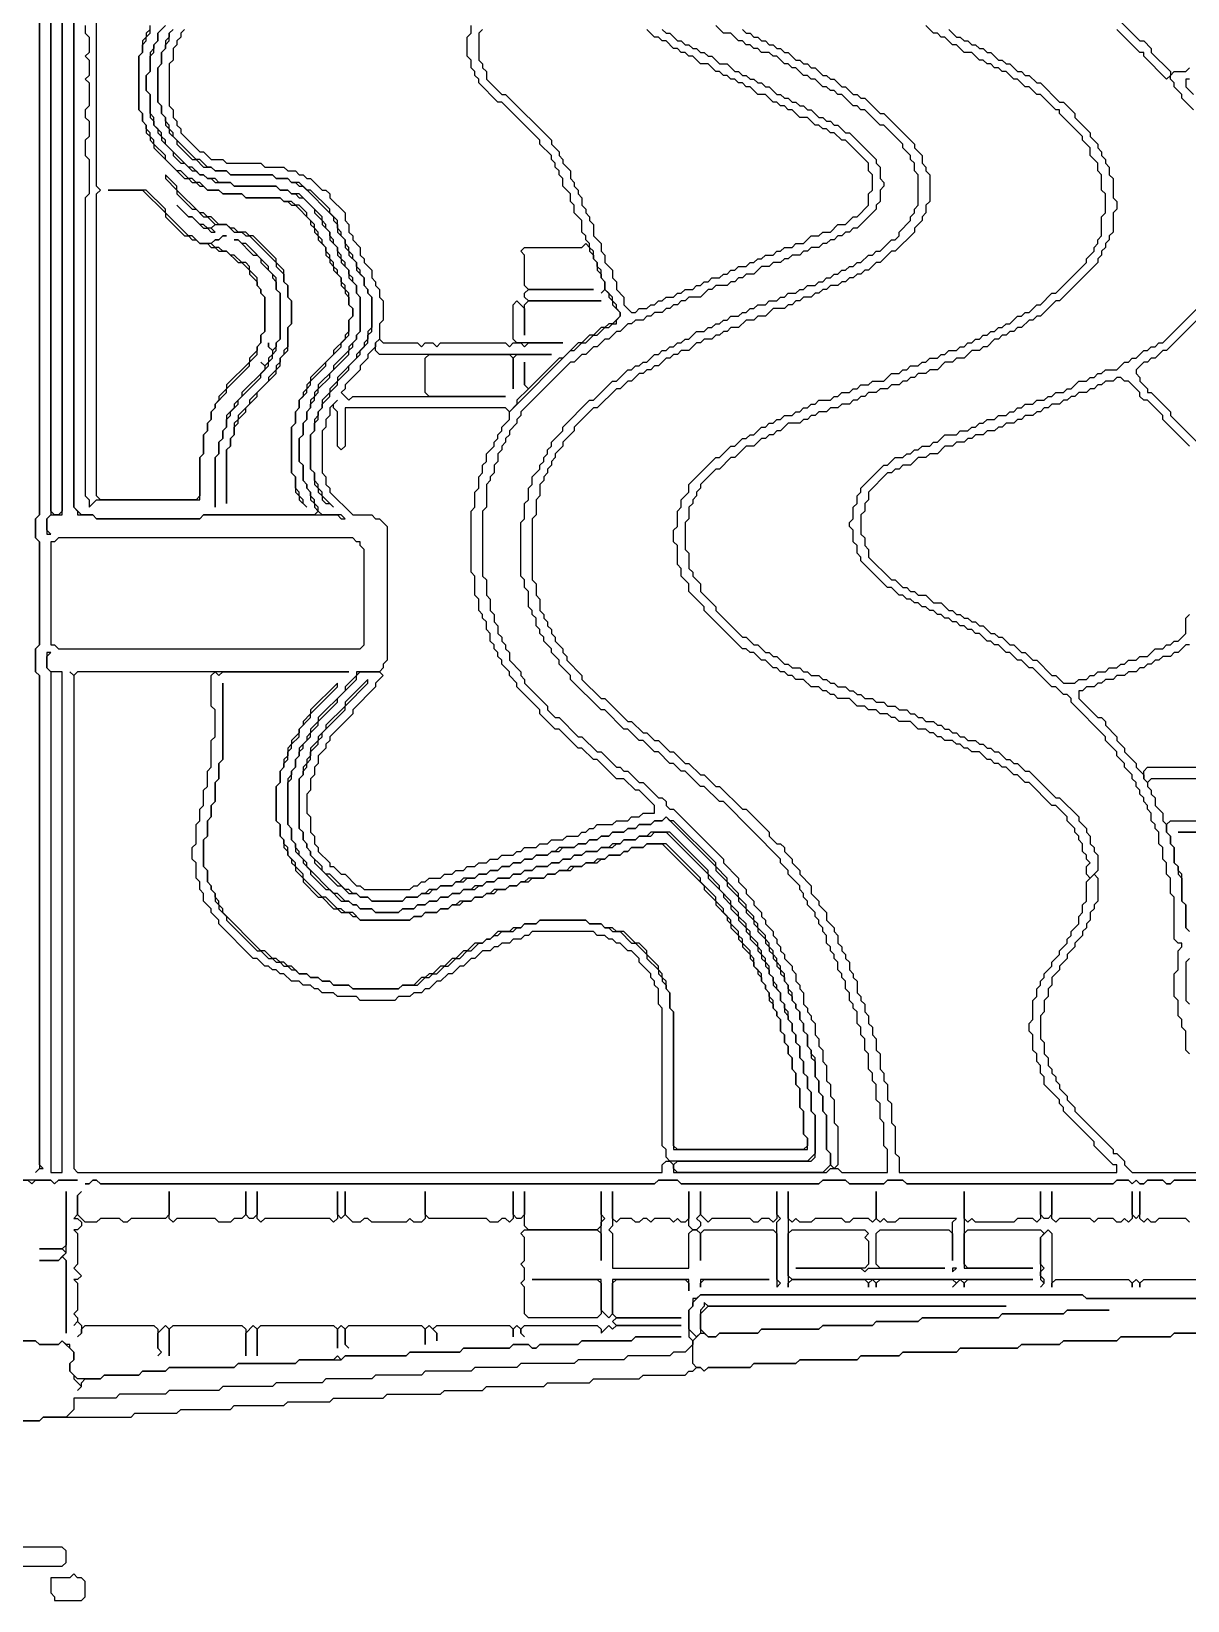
# Model space of a CAD drawing. Header units: metres. Extents: x 4 to 694, y 6 to 714.
# Drawn here: x 156.9 to 459.5, y 12 to 422.5 of the extents above; entities that cross this region are included whole.
import ezdxf

# ---------------------------------------------------------------- set-up
doc = ezdxf.new("R2010")
doc.units = ezdxf.units.M

msp = doc.modelspace()

# ---------------------------------------------------------------- linework, layer by layer
for points in [[(151, 692), (151, 122), (152, 123), (153, 122), (156, 122), (157, 121), (158, 122), (162, 122), (163, 121), (164, 122), (169, 122), (164, 122), (163, 121), (162, 122), (153, 122), (151, 124), (151, 690)], [(159, 677), (159, 296), (158, 295), (158, 290), (159, 289), (159, 262), (158, 261), (158, 255), (159, 254), (159, 125), (158, 124), (159, 125), (160, 125), (159, 126), (159, 254), (158, 255), (158, 261), (159, 262), (159, 289), (158, 290), (158, 295), (159, 296), (159, 676)], [(162, 571), (162, 296), (161, 295), (161, 291), (162, 291), (161, 292), (161, 295), (162, 296), (165, 296), (165, 568)], [(165, 569), (165, 297), (164, 296), (163, 296), (162, 297), (162, 571)], [(168, 465), (168, 298), (169, 297), (169, 296), (173, 296), (174, 295), (201, 295), (202, 296), (237, 296), (238, 295), (239, 295), (238, 296), (233, 296), (232, 297), (232, 298), (231, 299), (231, 300), (230, 301), (230, 302), (229, 303), (229, 304), (228, 305), (228, 309), (227, 310), (227, 316), (228, 317), (228, 320), (229, 321), (229, 323), (230, 324), (230, 325), (231, 326), (231, 327), (232, 328), (232, 329), (235, 332), (235, 333), (240, 338), (240, 339), (241, 340), (241, 341), (242, 342), (242, 343), (243, 344), (243, 353), (242, 354), (242, 356), (241, 357), (241, 358), (240, 359), (240, 360), (239, 361), (239, 362), (238, 363), (238, 364), (237, 365), (237, 366), (236, 367), (236, 368), (235, 369), (235, 370), (234, 371), (234, 372), (233, 373), (233, 374), (227, 380), (225, 380), (224, 381), (222, 381), (221, 382), (210, 382), (209, 383), (206, 383), (205, 384), (203, 384), (202, 385), (201, 385), (199, 387), (198, 387), (192, 393), (192, 394), (191, 395), (191, 396), (189, 398), (189, 400), (188, 401), (188, 406), (187, 407), (187, 411), (188, 412), (188, 416), (189, 417), (189, 419), (190, 420), (190, 422), (192, 424)], [(191, 423), (190, 422), (190, 420), (189, 419), (189, 418), (188, 417), (188, 412), (187, 411), (187, 407), (188, 406), (188, 400), (189, 399), (189, 398), (190, 397), (190, 396), (191, 395), (191, 394), (194, 391), (194, 390), (196, 388), (197, 388), (199, 386), (200, 386), (201, 385), (202, 385), (203, 384), (204, 384), (205, 383), (209, 383), (210, 382), (221, 382), (222, 381), (224, 381), (225, 380), (226, 380), (227, 379), (228, 379), (231, 376), (231, 375), (233, 373), (233, 372), (235, 370), (235, 368), (237, 366), (237, 364), (238, 363), (238, 362), (240, 360), (240, 358), (242, 356), (242, 354), (243, 353), (243, 344), (242, 343), (242, 342), (240, 340), (240, 339), (236, 335), (236, 334), (232, 330), (232, 329), (231, 328), (231, 327), (230, 326), (230, 324), (229, 323), (229, 321), (228, 320), (228, 317), (227, 316), (227, 310), (228, 309), (228, 305), (229, 304), (229, 303), (230, 302), (230, 300), (231, 299), (231, 298), (232, 297), (231, 296), (202, 296), (201, 295), (174, 295), (173, 296), (170, 296), (168, 298), (168, 464)], [(171, 424), (171, 422), (172, 421), (172, 417), (171, 416), (172, 415), (172, 411), (171, 410), (172, 409), (172, 403), (171, 402), (171, 400), (172, 399), (172, 395), (171, 394), (171, 390), (172, 389), (172, 380), (171, 379), (171, 301), (172, 300), (172, 298), (174, 300), (201, 300), (201, 311), (202, 312), (202, 317), (203, 318), (203, 320), (204, 321), (204, 323), (205, 324), (205, 325), (208, 328), (208, 329), (214, 335), (214, 336), (216, 338), (216, 340), (217, 341), (217, 343), (218, 344), (218, 353), (217, 354), (217, 355), (216, 356), (216, 358), (214, 360), (214, 361), (213, 362), (212, 362), (210, 364), (209, 364), (208, 365), (207, 365), (206, 366), (205, 366), (204, 367), (205, 368), (206, 368), (207, 369), (208, 369), (207, 369), (206, 368), (205, 368), (204, 367), (201, 367), (199, 369), (198, 369), (192, 375), (192, 376), (187, 381), (177, 381), (186, 381), (192, 375), (192, 374), (197, 369), (198, 369), (199, 368), (200, 368), (201, 367), (203, 367), (204, 366), (205, 366), (206, 365), (208, 365), (211, 362), (212, 362), (214, 360), (214, 359), (216, 357), (216, 356), (217, 355), (217, 354), (218, 353), (218, 344), (217, 343), (217, 341), (216, 340), (216, 339), (214, 337), (214, 336), (208, 330), (208, 329), (206, 327), (206, 326), (205, 325), (205, 324), (204, 323), (204, 321), (203, 320), (203, 318), (202, 317), (202, 312), (201, 311), (201, 301), (200, 300), (175, 300), (174, 301), (174, 380), (175, 381), (174, 382), (174, 459)], [(197, 423), (196, 422), (196, 421), (195, 420), (195, 419), (194, 418), (194, 415), (193, 414), (193, 403), (194, 402), (194, 400), (195, 399), (195, 398), (196, 397), (196, 396), (201, 391), (202, 391), (204, 389), (207, 389), (208, 388), (217, 388), (218, 387), (223, 387), (224, 386), (226, 386), (227, 385), (228, 385), (229, 384), (230, 384), (233, 381), (234, 381), (235, 380), (235, 379), (239, 375), (239, 373), (240, 372), (240, 370), (241, 369), (241, 368), (243, 366), (243, 364), (244, 363), (244, 362), (246, 360), (246, 358), (247, 357), (247, 356), (248, 355), (248, 353), (249, 352), (249, 347), (248, 346), (248, 342), (247, 341), (247, 340), (245, 338), (245, 337), (243, 335), (243, 334), (239, 330), (239, 329), (238, 328), (240, 326), (241, 327), (281, 327), (261, 327), (260, 328), (260, 337), (261, 338), (282, 338), (283, 337), (283, 329), (283, 337), (284, 338), (293, 338), (248, 338), (247, 339), (247, 341), (248, 342), (249, 341), (258, 341), (259, 340), (260, 341), (262, 341), (263, 340), (264, 341), (281, 341), (282, 340), (283, 341), (285, 341), (286, 340), (287, 341), (296, 341), (284, 341), (283, 342), (283, 351), (284, 352), (286, 350), (286, 343), (286, 351), (287, 352), (306, 352), (287, 352), (286, 353), (286, 354), (287, 355), (304, 355), (287, 355), (286, 356), (286, 364), (285, 365), (286, 366), (301, 366), (302, 367), (303, 366), (303, 365), (304, 364), (304, 363), (305, 362), (305, 360), (306, 359), (306, 358), (307, 357), (307, 355), (306, 354), (307, 355), (308, 354), (308, 353), (309, 352), (309, 351), (311, 349), (311, 348), (309, 346), (308, 346), (307, 345), (306, 345), (304, 343), (303, 343), (301, 341), (300, 341), (296, 337), (295, 337), (287, 329), (286, 330), (286, 336), (286, 330), (287, 329), (284, 326), (284, 325), (282, 323), (281, 324), (239, 324), (239, 314), (238, 313), (237, 314), (237, 323), (236, 324), (236, 325), (237, 326), (235, 324), (235, 322), (234, 321), (234, 319), (233, 318), (233, 307), (234, 306), (234, 304), (235, 303), (235, 302), (241, 296), (246, 296), (247, 295), (248, 295), (250, 293), (250, 258), (249, 257), (249, 256), (248, 255), (242, 255), (242, 254), (239, 251), (239, 250), (232, 243), (232, 242), (230, 240), (230, 239), (229, 238), (229, 237), (227, 235), (227, 233), (226, 232), (226, 230), (225, 229), (225, 228), (224, 227), (224, 215), (225, 214), (225, 211), (226, 210), (226, 208), (228, 206), (228, 205), (230, 203), (230, 202), (234, 198), (235, 198), (238, 195), (240, 195), (241, 194), (242, 194), (243, 193), (246, 193), (247, 192), (253, 192), (254, 193), (257, 193), (258, 194), (260, 194), (261, 195), (263, 195), (264, 196), (266, 196), (267, 197), (269, 197), (270, 198), (273, 198), (274, 199), (275, 199), (276, 200), (278, 200), (279, 201), (282, 201), (283, 202), (285, 202), (286, 203), (288, 203), (289, 204), (292, 204), (293, 205), (295, 205), (296, 206), (298, 206), (299, 207), (301, 207), (302, 208), (305, 208), (306, 209), (309, 209), (310, 210), (311, 210), (312, 211), (315, 211), (316, 212), (319, 212), (320, 213), (323, 213), (334, 202), (334, 201), (338, 197), (338, 196), (340, 194), (340, 193), (342, 191), (342, 190), (344, 188), (344, 187), (345, 186), (345, 185), (347, 183), (347, 182), (348, 181), (348, 180), (349, 179), (349, 178), (350, 177), (350, 176), (351, 175), (351, 173), (353, 171), (353, 169), (354, 168), (354, 166), (355, 165), (355, 164), (356, 163), (356, 161), (357, 160), (357, 158), (358, 157), (358, 154), (359, 153), (359, 150), (360, 149), (360, 146), (361, 145), (361, 140), (362, 139), (362, 129), (360, 127), (324, 127), (323, 128), (323, 130), (322, 131), (322, 167), (321, 168), (321, 172), (320, 173), (320, 174), (319, 175), (319, 176), (316, 179), (316, 180), (314, 182), (313, 182), (311, 184), (310, 184), (309, 185), (308, 185), (307, 186), (305, 186), (304, 187), (288, 187), (287, 186), (286, 186), (285, 185), (283, 185), (282, 184), (280, 184), (279, 183), (278, 183), (277, 182), (275, 182), (273, 180), (272, 180), (270, 178), (269, 178), (267, 176), (266, 176), (264, 174), (263, 174), (261, 172), (260, 172), (259, 171), (257, 171), (256, 170), (253, 170), (252, 169), (243, 169), (242, 170), (237, 170), (236, 171), (233, 171), (232, 172), (231, 172), (230, 173), (228, 173), (227, 174), (225, 174), (223, 176), (222, 176), (221, 177), (220, 177), (219, 178), (218, 178), (216, 180), (215, 180), (206, 189), (206, 190), (204, 192), (204, 193), (202, 195), (202, 197), (201, 198), (201, 200), (200, 201), (200, 205), (199, 206), (199, 209), (200, 210), (200, 215), (201, 216), (201, 219), (202, 220), (202, 224), (203, 225), (203, 229), (204, 230), (204, 237), (205, 238), (205, 245), (204, 246), (204, 254), (205, 255), (206, 254), (207, 255), (240, 255), (169, 255), (168, 254), (167, 255), (168, 254), (168, 125), (169, 124), (322, 124), (322, 126), (323, 127), (324, 127), (325, 126), (325, 124), (365, 124), (366, 125), (368, 125), (369, 124), (381, 124), (381, 130), (380, 131), (380, 137), (379, 138), (379, 142), (378, 143), (378, 147), (377, 148), (377, 150), (376, 151), (376, 155), (375, 156), (375, 159), (374, 160), (374, 162), (373, 163), (373, 166), (372, 167), (372, 168), (371, 169), (371, 171), (370, 172), (370, 174), (369, 175), (369, 176), (368, 177), (368, 179), (367, 180), (367, 181), (366, 182), (366, 183), (365, 184), (365, 186), (364, 187), (364, 188), (363, 189), (363, 190), (362, 191), (362, 192), (360, 194), (360, 195), (359, 196), (359, 197), (358, 198), (358, 199), (355, 202), (355, 203), (353, 205), (353, 206), (338, 221), (337, 221), (333, 225), (332, 225), (328, 229), (327, 229), (325, 231), (324, 231), (321, 234), (320, 234), (317, 237), (316, 237), (313, 240), (312, 240), (307, 245), (306, 245), (298, 253), (298, 254), (295, 257), (295, 258), (293, 260), (293, 261), (291, 263), (291, 264), (290, 265), (290, 266), (289, 267), (289, 269), (288, 270), (288, 271), (287, 272), (287, 276), (286, 277), (286, 279), (285, 280), (285, 294), (286, 295), (286, 299), (287, 300), (287, 303), (288, 304), (288, 306), (290, 308), (290, 309), (291, 310), (291, 311), (292, 312), (292, 313), (293, 314), (293, 315), (296, 318), (296, 319), (303, 326), (304, 326), (309, 331), (310, 331), (313, 334), (314, 334), (315, 335), (316, 335), (317, 336), (318, 336), (320, 338), (321, 338), (322, 339), (323, 339), (324, 340), (325, 340), (326, 341), (327, 341), (328, 342), (329, 342), (331, 344), (333, 344), (334, 345), (335, 345), (336, 346), (337, 346), (338, 347), (339, 347), (340, 348), (342, 348), (343, 349), (344, 349), (345, 350), (346, 350), (347, 351), (349, 351), (350, 352), (352, 352), (353, 353), (354, 353), (355, 354), (357, 354), (358, 355), (359, 355), (360, 356), (362, 356), (363, 357), (364, 357), (365, 358), (366, 358), (367, 359), (368, 359), (369, 360), (370, 360), (371, 361), (372, 361), (373, 362), (374, 362), (376, 364), (377, 364), (378, 365), (379, 365), (382, 368), (383, 368), (384, 369), (384, 370), (387, 373), (387, 374), (388, 375), (388, 376), (389, 377), (389, 385), (388, 386), (388, 388), (387, 389), (387, 390), (385, 392), (385, 393), (380, 398), (379, 398), (375, 402), (374, 402), (373, 403), (372, 403), (369, 406), (368, 406), (367, 407), (366, 407), (365, 408), (364, 408), (362, 410), (361, 410), (360, 411), (359, 411), (357, 413), (356, 413), (355, 414), (354, 414), (352, 416), (351, 416), (350, 417), (348, 417), (347, 418), (346, 418), (345, 419), (344, 419), (343, 420), (342, 420), (340, 422), (338, 422), (336, 424)], [(188, 423), (187, 422), (187, 421), (186, 420), (186, 417), (185, 416), (185, 402), (186, 401), (186, 399), (187, 398), (187, 396), (188, 395), (188, 394), (189, 393), (189, 392), (197, 384), (198, 384), (199, 383), (200, 383), (201, 382), (202, 382), (203, 381), (206, 381), (207, 380), (212, 380), (213, 379), (222, 379), (223, 378), (224, 378), (225, 377), (226, 377), (230, 373), (230, 372), (231, 371), (231, 370), (232, 369), (232, 368), (234, 366), (234, 364), (235, 363), (235, 362), (236, 361), (236, 360), (238, 358), (238, 356), (239, 355), (239, 354), (240, 353), (240, 351), (241, 350), (241, 348), (240, 347), (240, 344), (239, 343), (239, 342), (236, 339), (236, 338), (230, 332), (230, 331), (229, 330), (229, 329), (228, 328), (228, 327), (227, 326), (227, 324), (226, 323), (226, 320), (225, 319), (225, 307), (226, 306), (226, 302), (227, 301), (227, 300), (229, 298), (228, 299), (228, 300), (227, 301), (227, 302), (226, 303), (226, 306), (225, 307), (225, 319), (226, 320), (226, 323), (227, 324), (227, 326), (229, 328), (229, 329), (230, 330), (230, 331), (234, 335), (234, 336), (238, 340), (238, 341), (240, 343), (240, 347), (241, 348), (241, 350), (240, 351), (240, 354), (239, 355), (239, 356), (238, 357), (238, 358), (237, 359), (237, 360), (236, 361), (236, 362), (235, 363), (235, 364), (234, 365), (234, 366), (233, 367), (233, 368), (232, 369), (232, 370), (231, 371), (231, 372), (229, 374), (229, 375), (227, 377), (226, 377), (225, 378), (223, 378), (222, 379), (213, 379), (212, 380), (207, 380), (206, 381), (203, 381), (201, 383), (200, 383), (199, 384), (198, 384), (196, 386), (195, 386), (192, 389), (192, 390), (189, 393), (189, 394), (188, 395), (188, 396), (187, 397), (187, 398), (186, 399), (186, 401), (185, 402), (185, 416), (186, 417), (186, 419), (187, 420), (187, 421), (188, 422), (188, 424)], [(194, 423), (193, 422), (193, 421), (192, 420), (192, 418), (191, 417), (191, 414), (190, 413), (190, 404), (191, 403), (191, 401), (192, 400), (192, 398), (193, 397), (193, 396), (195, 394), (195, 393), (199, 389), (200, 389), (202, 387), (204, 387), (205, 386), (208, 386), (209, 385), (220, 385), (221, 384), (224, 384), (225, 383), (226, 383), (227, 382), (228, 382), (236, 374), (236, 373), (237, 372), (237, 370), (239, 368), (239, 366), (240, 365), (240, 364), (242, 362), (242, 360), (244, 358), (244, 356), (245, 355), (245, 354), (246, 353), (246, 345), (245, 344), (245, 342), (244, 341), (244, 340), (242, 338), (242, 337), (237, 332), (237, 331), (235, 329), (235, 328), (233, 326), (233, 324), (232, 323), (232, 322), (231, 321), (231, 318), (230, 317), (230, 308), (231, 307), (231, 304), (232, 303), (232, 302), (233, 301), (233, 300), (234, 299), (235, 299), (236, 298), (233, 301), (233, 302), (232, 303), (232, 304), (231, 305), (231, 307), (230, 308), (230, 317), (231, 318), (231, 320), (232, 321), (232, 323), (233, 324), (233, 325), (235, 327), (235, 328), (237, 330), (237, 331), (240, 334), (240, 335), (243, 338), (243, 339), (245, 341), (245, 343), (246, 344), (246, 353), (245, 354), (245, 355), (244, 356), (244, 358), (243, 359), (243, 360), (242, 361), (242, 362), (241, 363), (241, 364), (240, 365), (240, 366), (239, 367), (239, 368), (238, 369), (238, 370), (237, 371), (237, 373), (235, 375), (235, 376), (230, 381), (229, 381), (227, 383), (225, 383), (224, 384), (221, 384), (220, 385), (209, 385), (208, 386), (205, 386), (204, 387), (203, 387), (201, 389), (200, 389), (194, 395), (194, 396), (193, 397), (193, 398), (192, 399), (192, 400), (191, 401), (191, 403), (190, 404), (190, 413), (191, 414), (191, 417), (192, 418), (192, 419), (193, 420), (193, 422), (194, 423)], [(322, 423), (323, 422), (324, 422), (326, 420), (327, 420), (328, 419), (329, 419), (330, 418), (331, 418), (332, 417), (333, 417), (334, 416), (335, 416), (337, 414), (339, 414), (341, 412), (342, 412), (343, 411), (344, 411), (345, 410), (346, 410), (347, 409), (348, 409), (349, 408), (350, 408), (352, 406), (353, 406), (354, 405), (355, 405), (356, 404), (357, 404), (358, 403), (359, 403), (360, 402), (361, 402), (363, 400), (364, 400), (365, 399), (366, 399), (367, 398), (368, 398), (370, 396), (371, 396), (378, 389), (378, 388), (379, 387), (379, 384), (380, 383), (380, 382), (379, 381), (379, 378), (378, 377), (378, 376), (373, 371), (372, 371), (371, 370), (370, 370), (369, 369), (368, 369), (367, 368), (366, 368), (365, 367), (364, 367), (363, 366), (361, 366), (360, 365), (359, 365), (358, 364), (356, 364), (355, 363), (354, 363), (353, 362), (351, 362), (350, 361), (348, 361), (346, 359), (344, 359), (343, 358), (342, 358), (341, 357), (340, 357), (339, 356), (336, 356), (335, 355), (334, 355), (332, 353), (329, 353), (328, 352), (327, 352), (326, 351), (325, 351), (324, 350), (323, 350), (322, 349), (320, 349), (319, 348), (318, 348), (317, 347), (315, 347), (314, 346), (313, 346), (311, 344), (310, 344), (308, 342), (307, 342), (305, 340), (304, 340), (302, 338), (301, 338), (299, 336), (298, 336), (285, 323), (285, 322), (284, 321), (284, 320), (282, 318), (282, 317), (281, 316), (281, 315), (280, 314), (280, 313), (279, 312), (279, 310), (278, 309), (278, 307), (277, 306), (277, 305), (276, 304), (276, 298), (275, 297), (275, 280), (276, 279), (276, 275), (277, 274), (277, 271), (278, 270), (278, 268), (279, 267), (279, 265), (280, 264), (280, 263), (281, 262), (281, 261), (282, 260), (282, 258), (285, 255), (285, 254), (286, 253), (286, 252), (292, 246), (292, 245), (294, 243), (295, 243), (300, 238), (301, 238), (305, 234), (306, 234), (310, 230), (311, 230), (312, 229), (313, 229), (316, 226), (317, 226), (321, 222), (322, 222), (323, 221), (323, 220), (324, 219), (325, 219), (338, 206), (338, 205), (342, 201), (342, 200), (344, 198), (344, 197), (346, 195), (346, 194), (348, 192), (348, 191), (349, 190), (349, 189), (351, 187), (351, 186), (352, 185), (352, 184), (353, 183), (353, 182), (354, 181), (354, 180), (356, 178), (356, 177), (357, 176), (357, 174), (358, 173), (358, 172), (359, 171), (359, 168), (360, 167), (360, 166), (361, 165), (361, 164), (362, 163), (362, 160), (363, 159), (363, 157), (364, 156), (364, 153), (365, 152), (365, 148), (366, 147), (366, 144), (367, 143), (367, 137), (368, 136), (368, 126), (367, 125), (366, 126), (366, 129), (365, 130), (365, 139), (364, 140), (364, 144), (363, 145), (363, 148), (362, 149), (362, 154), (361, 155), (361, 156), (360, 157), (360, 160), (359, 161), (359, 163), (358, 164), (358, 166), (357, 167), (357, 168), (356, 169), (356, 171), (355, 172), (355, 173), (354, 174), (354, 176), (353, 177), (353, 178), (352, 179), (352, 180), (351, 181), (351, 182), (350, 183), (350, 184), (349, 185), (349, 186), (347, 188), (347, 189), (346, 190), (346, 191), (344, 193), (344, 194), (342, 196), (342, 197), (339, 200), (339, 201), (336, 204), (336, 205), (325, 216), (324, 216), (323, 217), (322, 216), (320, 216), (319, 215), (316, 215), (315, 214), (313, 214), (312, 213), (309, 213), (308, 212), (306, 212), (305, 211), (303, 211), (302, 210), (300, 210), (299, 209), (295, 209), (294, 208), (293, 208), (292, 207), (289, 207), (288, 206), (286, 206), (285, 205), (283, 205), (282, 204), (280, 204), (279, 203), (277, 203), (276, 202), (274, 202), (273, 201), (270, 201), (269, 200), (268, 200), (267, 199), (264, 199), (263, 198), (261, 198), (260, 197), (259, 197), (258, 196), (255, 196), (254, 195), (246, 195), (245, 196), (243, 196), (242, 197), (241, 197), (240, 198), (239, 198), (235, 202), (234, 202), (233, 203), (233, 204), (230, 207), (230, 208), (229, 209), (229, 210), (228, 211), (228, 213), (227, 214), (227, 227), (228, 228), (228, 229), (229, 230), (229, 231), (230, 232), (230, 234), (232, 236), (232, 237), (233, 238), (233, 239), (239, 245), (239, 246), (245, 252), (245, 253), (239, 247), (239, 246), (234, 241), (234, 240), (232, 238), (232, 237), (230, 235), (230, 233), (229, 232), (229, 231), (228, 230), (228, 228), (227, 227), (227, 214), (228, 213), (228, 211), (229, 210), (229, 209), (230, 208), (230, 207), (231, 206), (231, 205), (237, 199), (238, 199), (240, 197), (242, 197), (243, 196), (245, 196), (246, 195), (254, 195), (255, 196), (258, 196), (259, 197), (261, 197), (262, 198), (263, 198), (264, 199), (267, 199), (268, 200), (270, 200), (271, 201), (273, 201), (274, 202), (276, 202), (277, 203), (279, 203), (280, 204), (282, 204), (283, 205), (285, 205), (286, 206), (288, 206), (289, 207), (292, 207), (293, 208), (295, 208), (296, 209), (299, 209), (300, 210), (302, 210), (303, 211), (305, 211), (306, 212), (308, 212), (309, 213), (312, 213), (313, 214), (315, 214), (316, 215), (319, 215), (320, 216), (322, 216), (323, 217), (336, 204), (336, 203), (339, 200), (339, 199), (342, 196), (342, 195), (344, 193), (344, 192), (346, 190), (346, 189), (347, 188), (347, 187), (349, 185), (349, 184), (350, 183), (350, 182), (351, 181), (351, 180), (352, 179), (352, 178), (353, 177), (353, 176), (354, 175), (354, 174), (355, 173), (355, 171), (356, 170), (356, 169), (357, 168), (357, 167), (358, 166), (358, 164), (359, 163), (359, 161), (360, 160), (360, 157), (361, 156), (361, 154), (362, 153), (362, 149), (363, 148), (363, 145), (364, 144), (364, 140), (365, 139), (365, 130), (366, 129), (366, 126), (364, 124), (326, 124), (325, 125), (325, 126), (326, 127), (361, 127), (362, 128), (362, 139), (361, 140), (361, 145), (360, 146), (360, 149), (359, 150), (359, 153), (358, 154), (358, 157), (357, 158), (357, 160), (356, 161), (356, 163), (355, 164), (355, 166), (354, 167), (354, 168), (353, 169), (353, 171), (352, 172), (352, 173), (351, 174), (351, 175), (350, 176), (350, 178), (349, 179), (349, 180), (348, 181), (348, 182), (347, 183), (347, 184), (345, 186), (345, 187), (344, 188), (344, 189), (342, 191), (342, 192), (340, 194), (340, 195), (337, 198), (337, 199), (334, 202), (334, 203), (324, 213), (319, 213), (318, 212), (316, 212), (315, 211), (312, 211), (311, 210), (309, 210), (308, 209), (306, 209), (305, 208), (302, 208), (301, 207), (299, 207), (298, 206), (296, 206), (295, 205), (293, 205), (292, 204), (289, 204), (288, 203), (286, 203), (285, 202), (283, 202), (282, 201), (279, 201), (278, 200), (276, 200), (275, 199), (273, 199), (272, 198), (270, 198), (269, 197), (267, 197), (266, 196), (264, 196), (263, 195), (261, 195), (260, 194), (258, 194), (257, 193), (254, 193), (253, 192), (247, 192), (246, 193), (243, 193), (242, 194), (241, 194), (240, 195), (239, 195), (237, 197), (236, 197), (229, 204), (229, 205), (227, 207), (227, 208), (226, 209), (226, 210), (225, 211), (225, 214), (224, 215), (224, 226), (225, 227), (225, 229), (226, 230), (226, 232), (227, 233), (227, 234), (228, 235), (228, 236), (230, 238), (230, 239), (232, 241), (232, 242), (237, 247), (237, 248), (242, 253), (242, 254), (243, 255), (248, 255), (249, 254), (247, 252), (247, 251), (241, 245), (241, 244), (235, 238), (235, 237), (234, 236), (234, 235), (232, 233), (232, 231), (231, 230), (231, 228), (230, 227), (230, 224), (229, 223), (229, 218), (230, 217), (230, 213), (231, 212), (231, 210), (232, 209), (232, 208), (235, 205), (235, 204), (236, 204), (238, 202), (239, 202), (242, 199), (243, 199), (244, 198), (256, 198), (257, 199), (258, 199), (259, 200), (260, 200), (261, 201), (264, 201), (265, 202), (267, 202), (268, 203), (270, 203), (271, 204), (273, 204), (274, 205), (276, 205), (277, 206), (279, 206), (280, 207), (283, 207), (284, 208), (285, 208), (286, 209), (289, 209), (290, 210), (292, 210), (293, 211), (296, 211), (297, 212), (300, 212), (301, 213), (302, 213), (303, 214), (304, 214), (305, 215), (309, 215), (310, 216), (313, 216), (314, 217), (316, 217), (317, 218), (320, 218), (320, 220), (316, 224), (315, 224), (312, 227), (310, 227), (305, 232), (304, 232), (301, 235), (300, 235), (295, 240), (294, 240), (290, 244), (290, 245), (284, 251), (284, 252), (282, 254), (282, 255), (280, 257), (280, 258), (279, 259), (279, 260), (278, 261), (278, 262), (277, 263), (277, 265), (276, 266), (276, 268), (275, 269), (275, 270), (274, 271), (274, 274), (273, 275), (273, 280), (272, 281), (272, 297), (273, 298), (273, 302), (274, 303), (274, 306), (275, 307), (275, 309), (276, 310), (276, 312), (278, 314), (278, 315), (279, 316), (279, 317), (280, 318), (280, 319), (282, 321), (282, 323), (298, 339), (299, 339), (301, 341), (302, 341), (304, 343), (305, 343), (307, 345), (308, 345), (309, 346), (310, 346), (310, 347), (311, 348), (311, 349), (310, 350), (310, 351), (309, 352), (309, 353), (307, 355), (307, 357), (306, 358), (306, 360), (305, 361), (305, 362), (304, 363), (304, 365), (303, 366), (303, 367), (302, 368), (302, 369), (301, 370), (301, 373), (299, 375), (299, 377), (298, 378), (298, 380), (296, 382), (296, 384), (295, 385), (295, 386), (294, 387), (294, 388), (293, 389), (293, 390), (290, 393), (290, 394), (280, 404), (279, 404), (274, 409), (274, 410), (273, 411), (273, 412), (272, 413), (272, 415), (271, 416), (271, 421), (272, 422), (272, 424)], [(275, 423), (274, 422), (274, 415), (275, 414), (275, 413), (276, 412), (276, 410), (280, 406), (281, 406), (293, 394), (293, 393), (295, 391), (295, 390), (296, 389), (296, 388), (298, 386), (298, 384), (299, 383), (299, 382), (300, 381), (300, 380), (301, 379), (301, 377), (302, 376), (302, 375), (303, 374), (303, 373), (304, 372), (304, 369), (306, 367), (306, 365), (307, 364), (307, 362), (309, 360), (309, 358), (310, 357), (310, 355), (312, 353), (312, 351), (314, 349), (315, 349), (316, 350), (318, 350), (319, 351), (320, 351), (321, 352), (322, 352), (323, 353), (325, 353), (326, 354), (327, 354), (328, 355), (330, 355), (331, 356), (332, 356), (333, 357), (334, 357), (335, 358), (337, 358), (338, 359), (339, 359), (340, 360), (341, 360), (342, 361), (344, 361), (345, 362), (346, 362), (347, 363), (348, 363), (349, 364), (351, 364), (352, 365), (353, 365), (354, 366), (356, 366), (357, 367), (359, 367), (361, 369), (363, 369), (364, 370), (366, 370), (368, 372), (370, 372), (372, 374), (373, 374), (376, 377), (376, 380), (377, 381), (377, 385), (376, 386), (376, 388), (370, 394), (369, 394), (367, 396), (366, 396), (365, 397), (364, 397), (363, 398), (362, 398), (360, 400), (358, 400), (356, 402), (355, 402), (354, 403), (353, 403), (352, 404), (351, 404), (349, 406), (347, 406), (345, 408), (344, 408), (343, 409), (342, 409), (341, 410), (340, 410), (339, 411), (338, 411), (337, 412), (336, 412), (334, 414), (332, 414), (330, 416), (329, 416), (328, 417), (327, 417), (326, 418), (325, 418), (323, 420), (322, 420), (321, 421), (320, 421), (318, 423)], [(343, 423), (344, 422), (345, 422), (346, 421), (347, 421), (348, 420), (349, 420), (350, 419), (351, 419), (352, 418), (353, 418), (354, 417), (355, 417), (357, 415), (358, 415), (359, 414), (360, 414), (361, 413), (362, 413), (364, 411), (365, 411), (366, 410), (367, 410), (369, 408), (370, 408), (372, 406), (373, 406), (374, 405), (375, 405), (379, 401), (380, 401), (388, 393), (388, 392), (390, 390), (390, 388), (391, 387), (391, 386), (392, 385), (392, 378), (391, 377), (391, 375), (390, 374), (390, 373), (388, 371), (388, 370), (383, 365), (382, 365), (379, 362), (378, 362), (376, 360), (375, 360), (374, 359), (373, 359), (372, 358), (371, 358), (370, 357), (369, 357), (368, 356), (366, 356), (365, 355), (364, 355), (363, 354), (362, 354), (361, 353), (359, 353), (358, 352), (357, 352), (356, 351), (355, 351), (354, 350), (351, 350), (349, 348), (347, 348), (346, 347), (344, 347), (342, 345), (340, 345), (339, 344), (338, 344), (337, 343), (336, 343), (335, 342), (333, 342), (332, 341), (331, 341), (329, 339), (327, 339), (326, 338), (325, 338), (324, 337), (323, 337), (321, 335), (320, 335), (319, 334), (318, 334), (317, 333), (316, 333), (314, 331), (313, 331), (311, 329), (310, 329), (305, 324), (304, 324), (299, 319), (299, 318), (296, 315), (296, 314), (294, 312), (294, 311), (293, 310), (293, 309), (292, 308), (292, 307), (291, 306), (291, 305), (290, 304), (290, 301), (289, 300), (289, 296), (288, 295), (288, 279), (289, 278), (289, 275), (290, 274), (290, 271), (291, 270), (291, 269), (292, 268), (292, 267), (293, 266), (293, 265), (294, 264), (294, 263), (296, 261), (296, 260), (297, 259), (297, 258), (301, 254), (301, 253), (306, 248), (307, 248), (313, 242), (314, 242), (317, 239), (318, 239), (320, 237), (321, 237), (324, 234), (325, 234), (328, 231), (329, 231), (332, 228), (333, 228), (336, 225), (337, 225), (343, 219), (344, 219), (350, 213), (350, 212), (352, 210), (353, 210), (354, 209), (354, 208), (356, 206), (356, 205), (358, 203), (358, 202), (361, 199), (361, 197), (363, 195), (363, 194), (365, 192), (365, 190), (367, 188), (367, 187), (368, 186), (368, 184), (369, 183), (369, 182), (370, 181), (370, 180), (371, 179), (371, 177), (372, 176), (372, 175), (373, 174), (373, 171), (374, 170), (374, 169), (375, 168), (375, 166), (376, 165), (376, 163), (377, 162), (377, 160), (378, 159), (378, 156), (379, 155), (379, 151), (380, 150), (380, 148), (381, 147), (381, 143), (382, 142), (382, 137), (383, 136), (383, 129), (384, 128), (384, 124), (441, 124), (441, 126), (440, 126), (435, 131), (435, 132), (427, 140), (427, 141), (426, 142), (426, 143), (422, 147), (422, 149), (421, 150), (421, 152), (420, 153), (420, 155), (419, 156), (419, 160), (418, 161), (418, 163), (419, 164), (419, 169), (420, 170), (420, 172), (421, 173), (421, 174), (422, 175), (422, 176), (424, 178), (424, 179), (426, 181), (426, 182), (428, 184), (428, 185), (429, 186), (429, 187), (431, 189), (431, 191), (432, 192), (432, 194), (433, 195), (433, 200), (435, 202), (436, 201), (436, 195), (435, 194), (435, 193), (434, 192), (434, 190), (433, 189), (433, 188), (432, 187), (432, 186), (430, 184), (430, 183), (428, 181), (428, 180), (426, 178), (426, 177), (424, 175), (424, 173), (423, 172), (423, 170), (422, 169), (422, 166), (421, 165), (421, 159), (422, 158), (422, 155), (423, 154), (423, 152), (424, 151), (424, 150), (425, 149), (425, 148), (426, 147), (426, 146), (428, 144), (428, 143), (430, 141), (430, 140), (440, 130), (440, 129), (441, 129), (443, 127), (443, 126), (445, 124), (466, 124)], [(397, 423), (399, 421), (400, 421), (401, 420), (402, 420), (403, 419), (404, 419), (405, 418), (406, 418), (407, 417), (408, 417), (410, 415), (411, 415), (412, 414), (413, 414), (415, 412), (416, 412), (417, 411), (418, 411), (420, 409), (421, 409), (426, 404), (427, 404), (430, 401), (430, 400), (434, 396), (434, 395), (436, 393), (436, 392), (437, 391), (437, 390), (438, 389), (438, 388), (439, 387), (439, 385), (440, 384), (440, 379), (441, 378), (441, 376), (440, 375), (440, 370), (439, 369), (439, 368), (438, 367), (438, 366), (437, 365), (437, 364), (436, 363), (436, 362), (426, 352), (425, 352), (421, 348), (420, 348), (419, 347), (418, 347), (416, 345), (415, 345), (414, 344), (413, 344), (412, 343), (411, 343), (410, 342), (409, 342), (407, 340), (406, 340), (405, 339), (403, 339), (401, 337), (399, 337), (398, 336), (396, 336), (394, 334), (392, 334), (391, 333), (389, 333), (388, 332), (387, 332), (386, 331), (385, 331), (384, 330), (382, 330), (381, 329), (379, 329), (378, 328), (376, 328), (375, 327), (374, 327), (373, 326), (372, 326), (371, 325), (369, 325), (368, 324), (366, 324), (365, 323), (363, 323), (362, 322), (361, 322), (360, 321), (359, 321), (358, 320), (355, 320), (353, 318), (352, 318), (351, 317), (350, 317), (349, 316), (348, 316), (346, 314), (344, 314), (341, 311), (340, 311), (337, 308), (336, 308), (332, 304), (332, 303), (331, 302), (331, 301), (330, 300), (330, 299), (329, 298), (329, 295), (328, 294), (328, 287), (329, 286), (329, 282), (330, 281), (330, 280), (332, 278), (332, 276), (336, 272), (336, 271), (343, 264), (344, 264), (346, 262), (347, 262), (349, 260), (350, 260), (351, 259), (352, 259), (354, 257), (355, 257), (356, 256), (358, 256), (359, 255), (360, 255), (361, 254), (363, 254), (364, 253), (365, 253), (366, 252), (367, 252), (368, 251), (370, 251), (371, 250), (372, 250), (373, 249), (374, 249), (375, 248), (377, 248), (378, 247), (380, 247), (381, 246), (383, 246), (384, 245), (386, 245), (387, 244), (388, 244), (389, 243), (390, 243), (391, 242), (393, 242), (394, 241), (395, 241), (396, 240), (397, 240), (398, 239), (399, 239), (400, 238), (401, 238), (402, 237), (404, 237), (405, 236), (406, 236), (407, 235), (408, 235), (409, 234), (410, 234), (412, 232), (413, 232), (414, 231), (415, 231), (417, 229), (418, 229), (425, 222), (426, 222), (431, 217), (431, 216), (433, 214), (433, 213), (434, 212), (434, 210), (435, 209), (435, 208), (436, 207), (436, 203), (434, 201), (433, 202), (433, 204), (434, 205), (433, 206), (433, 207), (432, 208), (432, 210), (431, 211), (431, 212), (430, 213), (430, 214), (428, 216), (428, 217), (425, 220), (424, 220), (418, 226), (417, 226), (415, 228), (414, 228), (412, 230), (411, 230), (410, 231), (409, 231), (408, 232), (407, 232), (405, 234), (403, 234), (402, 235), (401, 235), (400, 236), (399, 236), (398, 237), (396, 237), (395, 238), (394, 238), (393, 239), (392, 239), (391, 240), (389, 240), (387, 242), (384, 242), (383, 243), (382, 243), (381, 244), (379, 244), (378, 245), (376, 245), (375, 246), (373, 246), (371, 248), (368, 248), (367, 249), (366, 249), (365, 250), (364, 250), (363, 251), (361, 251), (359, 253), (357, 253), (356, 254), (355, 254), (354, 255), (353, 255), (352, 256), (351, 256), (349, 258), (348, 258), (346, 260), (345, 260), (344, 261), (343, 261), (333, 271), (333, 272), (329, 276), (329, 278), (327, 280), (327, 282), (326, 283), (326, 288), (325, 289), (325, 292), (326, 293), (326, 297), (327, 298), (327, 300), (329, 302), (329, 304), (336, 311), (337, 311), (340, 314), (341, 314), (343, 316), (344, 316), (345, 317), (346, 317), (348, 319), (349, 319), (350, 320), (351, 320), (352, 321), (353, 321), (354, 322), (356, 322), (357, 323), (358, 323), (359, 324), (360, 324), (361, 325), (362, 325), (363, 326), (366, 326), (367, 327), (368, 327), (369, 328), (371, 328), (372, 329), (373, 329), (374, 330), (376, 330), (377, 331), (380, 331), (382, 333), (384, 333), (385, 334), (386, 334), (387, 335), (389, 335), (390, 336), (391, 336), (392, 337), (394, 337), (395, 338), (396, 338), (397, 339), (399, 339), (400, 340), (401, 340), (402, 341), (403, 341), (404, 342), (405, 342), (406, 343), (407, 343), (408, 344), (409, 344), (410, 345), (411, 345), (412, 346), (413, 346), (415, 348), (416, 348), (417, 349), (418, 349), (420, 351), (421, 351), (424, 354), (425, 354), (433, 362), (433, 363), (435, 365), (435, 366), (436, 367), (436, 368), (437, 369), (437, 374), (438, 375), (438, 380), (437, 381), (437, 385), (436, 386), (436, 388), (434, 390), (434, 392), (432, 394), (432, 395), (426, 401), (426, 402), (425, 402), (421, 406), (420, 406), (418, 408), (417, 408), (415, 410), (414, 410), (412, 412), (411, 412), (410, 413), (409, 413), (408, 414), (407, 414), (406, 415), (405, 415), (403, 417), (401, 417), (399, 419), (398, 419), (396, 421), (395, 421), (394, 422), (393, 422), (391, 424)], [(442, 425), (447, 420), (448, 420), (450, 418), (450, 417), (455, 412), (455, 411), (454, 410), (448, 416), (448, 417), (447, 417), (441, 423)], [(461, 402), (458, 405), (458, 406), (456, 408), (456, 409), (455, 410), (455, 411), (456, 412), (459, 412), (460, 413)], [(460, 410), (459, 410), (459, 408), (461, 406)], [(460, 155), (459, 156), (459, 161), (458, 162), (458, 164), (457, 165), (457, 169), (456, 170), (456, 176), (457, 177), (457, 182), (458, 183), (458, 184), (457, 184), (456, 185), (456, 196), (455, 197), (455, 201), (454, 202), (454, 205), (453, 206), (453, 209), (452, 210), (452, 213), (451, 214), (451, 215), (450, 216), (450, 218), (449, 219), (449, 220), (448, 221), (448, 222), (447, 223), (447, 224), (446, 225), (446, 226), (445, 227), (445, 228), (443, 230), (443, 231), (441, 233), (441, 234), (438, 237), (438, 238), (429, 247), (429, 248), (428, 249), (427, 249), (425, 251), (424, 251), (419, 256), (418, 256), (416, 258), (415, 258), (413, 260), (412, 260), (410, 262), (409, 262), (408, 263), (407, 263), (405, 265), (404, 265), (403, 266), (402, 266), (401, 267), (400, 267), (399, 268), (398, 268), (397, 269), (396, 269), (395, 270), (394, 270), (393, 271), (392, 271), (391, 272), (390, 272), (389, 273), (388, 273), (387, 274), (386, 274), (385, 275), (384, 275), (382, 277), (381, 277), (374, 284), (374, 285), (373, 286), (373, 288), (372, 289), (372, 292), (371, 293), (371, 294), (372, 295), (372, 298), (373, 299), (373, 301), (374, 302), (374, 303), (380, 309), (381, 309), (383, 311), (385, 311), (386, 312), (387, 312), (388, 313), (389, 313), (390, 314), (392, 314), (393, 315), (394, 315), (396, 317), (399, 317), (400, 318), (402, 318), (403, 319), (404, 319), (405, 320), (406, 320), (407, 321), (409, 321), (410, 322), (412, 322), (413, 323), (414, 323), (415, 324), (416, 324), (417, 325), (419, 325), (420, 326), (422, 326), (423, 327), (424, 327), (425, 328), (427, 328), (428, 329), (429, 329), (431, 331), (433, 331), (434, 332), (435, 332), (436, 333), (437, 333), (438, 334), (441, 334), (443, 336), (444, 336), (445, 337), (446, 337), (448, 339), (449, 339), (450, 340), (451, 340), (452, 341), (453, 341), (467, 355)], [(469, 354), (454, 339), (453, 339), (451, 337), (450, 337), (449, 336), (448, 336), (446, 334), (446, 333), (447, 332), (447, 331), (449, 329), (449, 328), (450, 328), (455, 323), (455, 322), (463, 314)], [(460, 314), (453, 321), (453, 322), (449, 326), (448, 326), (447, 327), (447, 328), (444, 331), (443, 331), (442, 332), (441, 332), (440, 331), (438, 331), (437, 330), (436, 330), (435, 329), (434, 329), (433, 328), (431, 328), (430, 327), (429, 327), (428, 326), (427, 326), (426, 325), (424, 325), (423, 324), (422, 324), (421, 323), (420, 323), (419, 322), (417, 322), (416, 321), (415, 321), (414, 320), (412, 320), (411, 319), (410, 319), (409, 318), (407, 318), (406, 317), (404, 317), (403, 316), (402, 316), (401, 315), (399, 315), (398, 314), (396, 314), (394, 312), (392, 312), (391, 311), (389, 311), (387, 309), (385, 309), (384, 308), (383, 308), (382, 307), (381, 307), (376, 302), (376, 300), (375, 299), (375, 297), (374, 296), (374, 291), (375, 290), (375, 288), (376, 287), (376, 285), (382, 279), (383, 279), (385, 277), (386, 277), (387, 276), (388, 276), (389, 275), (391, 275), (393, 273), (395, 273), (397, 271), (398, 271), (399, 270), (400, 270), (401, 269), (402, 269), (403, 268), (404, 268), (405, 267), (406, 267), (408, 265), (409, 265), (410, 264), (411, 264), (413, 262), (414, 262), (416, 260), (417, 260), (419, 258), (420, 258), (424, 254), (425, 254), (427, 252), (430, 252), (431, 253), (433, 253), (434, 254), (435, 254), (436, 255), (438, 255), (439, 256), (441, 256), (442, 257), (443, 257), (444, 258), (446, 258), (447, 259), (449, 259), (451, 261), (453, 261), (454, 262), (455, 262), (456, 263), (457, 263), (459, 265), (459, 269), (460, 270)], [(460, 262), (459, 262), (457, 260), (456, 260), (455, 259), (453, 259), (452, 258), (451, 258), (450, 257), (449, 257), (448, 256), (447, 256), (446, 255), (444, 255), (443, 254), (441, 254), (440, 253), (438, 253), (437, 252), (436, 252), (435, 251), (433, 251), (432, 250), (431, 250), (431, 248), (436, 243), (437, 243), (438, 242), (438, 241), (441, 238), (441, 237), (443, 235), (443, 234), (446, 231), (446, 230), (448, 228), (448, 227), (449, 226), (449, 225), (450, 224), (450, 223), (451, 222), (451, 220), (453, 218), (453, 216), (454, 215), (454, 213), (455, 212), (455, 210), (456, 209), (456, 205), (457, 204), (457, 202), (458, 201), (458, 195), (459, 194), (459, 188), (460, 187)], [(533, 227), (450, 227), (449, 226), (448, 227), (448, 229), (449, 230), (531, 230)], [(460, 187), (459, 188), (459, 194), (458, 195), (458, 202), (457, 203), (457, 204), (456, 205), (456, 209), (455, 210), (455, 212), (454, 213), (454, 215), (455, 216), (558, 216)], [(470, 213), (457, 213), (469, 213)], [(460, 180), (459, 179), (459, 169), (460, 168)], [(466, 122), (456, 122), (455, 121), (454, 121), (453, 122), (449, 122), (448, 121), (447, 121), (446, 122), (445, 121), (444, 122), (441, 122), (440, 121), (386, 121), (385, 122), (381, 122), (380, 121), (371, 121), (370, 122), (364, 122), (363, 121), (327, 121), (326, 122), (321, 122), (320, 121), (175, 121), (174, 122), (173, 122), (172, 121), (171, 121), (172, 121), (173, 122), (174, 122), (175, 121), (320, 121), (321, 122), (326, 122), (327, 121), (363, 121), (364, 122), (370, 122), (371, 121), (380, 121), (381, 122), (385, 122), (386, 121), (440, 121), (441, 122), (444, 122), (445, 121), (446, 122), (447, 121), (448, 121), (449, 122), (453, 122), (454, 121), (455, 121), (456, 122), (466, 122)], [(460, 111), (459, 112), (452, 112), (451, 111), (450, 111), (449, 112), (448, 111), (447, 112), (447, 119), (447, 113), (446, 112), (445, 113), (445, 119), (445, 112), (444, 111), (443, 112), (442, 111), (441, 111), (440, 112), (436, 112), (435, 111), (434, 112), (426, 112), (425, 111), (424, 112), (424, 119), (424, 113), (423, 112), (422, 112), (421, 113), (421, 119), (421, 112), (420, 111), (419, 112), (415, 112), (414, 111), (404, 111), (403, 112), (402, 111), (401, 112), (401, 119), (401, 99), (419, 99), (402, 99), (401, 100), (401, 108), (402, 109), (421, 109), (422, 108), (421, 107), (421, 96), (422, 95), (421, 94), (422, 95), (422, 96), (421, 97), (421, 98), (422, 99), (421, 100), (421, 107), (423, 109), (424, 108), (424, 94), (424, 95), (425, 96), (444, 96), (445, 95), (445, 94), (445, 95), (446, 96), (447, 95), (447, 94), (447, 95), (448, 96), (467, 96)], [(472, 91), (433, 91), (432, 92), (332, 92), (331, 91), (330, 91), (330, 89), (329, 88), (329, 81), (330, 80), (330, 79), (328, 77), (325, 77), (324, 76), (313, 76), (312, 75), (300, 75), (299, 74), (285, 74), (284, 73), (273, 73), (272, 72), (260, 72), (259, 71), (247, 71), (246, 70), (234, 70), (233, 69), (221, 69), (220, 68), (207, 68), (206, 67), (193, 67), (192, 66), (180, 66), (179, 65), (168, 65), (168, 62), (166, 60), (160, 60), (159, 59), (153, 59)], [(467, 82), (456, 82), (455, 81), (442, 81), (441, 80), (427, 80), (426, 79), (416, 79), (415, 78), (400, 78), (399, 77), (385, 77), (384, 76), (374, 76), (373, 75), (358, 75), (357, 74), (346, 74), (345, 73), (334, 73), (333, 72), (332, 73), (331, 73), (330, 74), (330, 80), (332, 82), (333, 82), (334, 81), (336, 81), (337, 82), (347, 82), (348, 83), (363, 83), (364, 84), (377, 84), (378, 85), (389, 85), (390, 86), (410, 86), (411, 87), (427, 87), (428, 88), (439, 88), (428, 88), (427, 87), (411, 87), (410, 86), (390, 86), (389, 85), (378, 85), (377, 84), (364, 84), (363, 83), (348, 83), (347, 82), (337, 82), (336, 81), (334, 81), (332, 83), (332, 87), (334, 89), (412, 89), (334, 89), (333, 90), (333, 89), (332, 88), (332, 82), (331, 81), (329, 83), (329, 88), (330, 89), (330, 90), (332, 92), (432, 92), (433, 91), (472, 91)], [(153, 59), (159, 59), (160, 60), (183, 60), (184, 61), (195, 61), (196, 62), (209, 62), (210, 63), (223, 63), (224, 64), (235, 64), (236, 65), (249, 65), (250, 66), (264, 66), (265, 67), (275, 67), (276, 68), (291, 68), (292, 69), (303, 69), (304, 70), (316, 70), (317, 71), (328, 71), (329, 72), (330, 72), (331, 73), (332, 73), (333, 72), (334, 73), (345, 73), (346, 74), (357, 74), (358, 75), (373, 75), (374, 76), (384, 76), (385, 77), (399, 77), (400, 78), (415, 78), (416, 79), (426, 79), (427, 80), (441, 80), (442, 81), (455, 81), (456, 82), (467, 82)], [(154, 80), (158, 80), (159, 79), (164, 79), (165, 80), (168, 77), (168, 75), (167, 74), (167, 72), (168, 71), (168, 70), (170, 68), (169, 67), (170, 68), (170, 69), (171, 70), (175, 70), (176, 71), (185, 71), (186, 72), (192, 72), (193, 73), (210, 73), (211, 74), (226, 74), (227, 75), (238, 75), (239, 76), (255, 76), (256, 77), (269, 77), (270, 78), (282, 78), (283, 79), (287, 79), (288, 78), (289, 78), (290, 79), (300, 79), (301, 80), (314, 80), (315, 81), (327, 81), (315, 81), (314, 80), (301, 80), (300, 79), (290, 79), (289, 78), (288, 78), (287, 79), (283, 79), (282, 78), (270, 78), (269, 77), (256, 77), (255, 76), (239, 76), (238, 75), (237, 76), (236, 75), (227, 75), (226, 74), (211, 74), (210, 73), (193, 73), (192, 72), (186, 72), (185, 71), (176, 71), (175, 70), (169, 70), (167, 72), (167, 74), (168, 75), (168, 77), (167, 78), (167, 79), (166, 79), (165, 80), (164, 79), (159, 79), (158, 80), (154, 80)]]:
    msp.add_lwpolyline(points)
for points in [[(192, 385), (192, 384), (195, 381), (195, 380), (199, 376), (200, 376), (202, 374), (203, 374), (205, 372), (204, 371), (203, 371), (202, 372), (201, 372), (199, 374), (198, 374), (195, 377), (198, 374), (199, 374), (202, 371), (203, 371), (204, 370), (205, 370), (204, 371), (205, 372), (208, 372), (210, 370), (212, 370), (213, 369), (214, 369), (221, 362), (221, 361), (223, 359), (223, 357), (224, 356), (224, 353), (225, 352), (225, 346), (224, 345), (224, 340), (223, 339), (223, 338), (222, 337), (222, 336), (221, 335), (221, 334), (219, 332), (219, 331), (214, 326), (214, 325), (211, 322), (211, 321), (210, 320), (210, 317), (209, 316), (209, 314), (208, 313), (208, 299), (208, 313), (209, 314), (209, 316), (210, 317), (210, 319), (211, 320), (211, 321), (213, 323), (213, 324), (216, 327), (216, 328), (221, 333), (221, 334), (222, 335), (222, 337), (224, 339), (224, 345), (225, 346), (225, 352), (224, 353), (224, 356), (223, 357), (223, 360), (221, 362), (221, 363), (215, 369), (214, 369), (213, 370), (211, 370), (210, 371), (209, 371), (208, 372), (206, 372), (204, 374), (203, 374), (202, 375), (201, 375), (195, 381), (195, 382)], [(210, 368), (211, 368), (215, 364), (216, 364), (217, 363), (217, 362), (220, 359), (220, 358), (221, 357), (221, 355), (222, 354), (222, 342), (221, 341), (221, 340), (220, 339), (219, 340), (219, 341), (219, 340), (220, 339), (220, 338), (219, 337), (219, 336), (218, 335), (217, 336), (218, 335), (218, 334), (212, 328), (212, 327), (210, 325), (210, 324), (208, 322), (208, 319), (207, 318), (207, 316), (206, 315), (206, 312), (205, 311), (205, 298), (205, 311), (206, 312), (206, 315), (207, 316), (207, 318), (208, 319), (208, 321), (209, 322), (209, 323), (211, 325), (211, 326), (217, 332), (217, 333), (219, 335), (219, 336), (220, 337), (220, 338), (221, 339), (221, 341), (222, 342), (222, 354), (221, 355), (221, 358), (219, 360), (219, 361), (213, 367), (212, 367), (211, 368)], [(164, 290), (163, 289), (162, 289), (162, 262), (163, 262), (164, 261), (243, 261), (244, 262), (244, 287), (243, 288), (243, 289), (242, 289), (241, 290)], [(161, 260), (161, 256), (162, 255), (162, 124), (165, 124), (165, 255), (162, 255), (161, 256), (161, 259), (162, 260)], [(207, 252), (207, 232), (206, 231), (206, 227), (205, 226), (205, 221), (204, 220), (204, 217), (203, 216), (203, 212), (202, 211), (202, 204), (203, 203), (203, 200), (204, 199), (204, 198), (205, 197), (205, 195), (206, 194), (206, 193), (208, 191), (208, 190), (216, 182), (217, 182), (219, 180), (220, 180), (221, 179), (222, 179), (223, 178), (224, 178), (225, 177), (226, 177), (227, 176), (229, 176), (230, 175), (232, 175), (233, 174), (235, 174), (236, 173), (240, 173), (241, 172), (253, 172), (254, 173), (258, 173), (260, 175), (261, 175), (262, 176), (263, 176), (265, 178), (266, 178), (268, 180), (269, 180), (271, 182), (272, 182), (274, 184), (275, 184), (276, 185), (277, 185), (278, 186), (279, 186), (280, 187), (283, 187), (284, 188), (285, 188), (286, 189), (289, 189), (290, 190), (302, 190), (303, 189), (306, 189), (307, 188), (308, 188), (309, 187), (311, 187), (314, 184), (315, 184), (318, 181), (318, 180), (321, 177), (321, 176), (322, 175), (322, 174), (323, 173), (323, 172), (324, 171), (324, 167), (325, 166), (325, 130), (360, 130), (360, 133), (359, 134), (359, 140), (358, 141), (358, 146), (357, 147), (357, 150), (356, 151), (356, 154), (355, 155), (355, 157), (354, 158), (354, 160), (353, 161), (353, 164), (352, 165), (352, 166), (351, 167), (351, 169), (350, 170), (350, 171), (349, 172), (349, 173), (348, 174), (348, 176), (346, 178), (346, 180), (345, 181), (345, 182), (343, 184), (343, 185), (342, 186), (342, 187), (340, 189), (340, 190), (338, 192), (338, 193), (336, 195), (336, 196), (332, 200), (332, 201), (323, 210), (318, 210), (317, 209), (314, 209), (313, 208), (312, 208), (311, 207), (308, 207), (307, 206), (305, 206), (304, 205), (302, 205), (301, 204), (298, 204), (297, 203), (295, 203), (294, 202), (292, 202), (291, 201), (287, 201), (286, 200), (285, 200), (284, 199), (282, 199), (281, 198), (278, 198), (277, 197), (276, 197), (275, 196), (273, 196), (272, 195), (269, 195), (268, 194), (267, 194), (266, 193), (264, 193), (263, 192), (260, 192), (259, 191), (257, 191), (256, 190), (243, 190), (241, 192), (239, 192), (238, 193), (237, 193), (234, 196), (233, 196), (228, 201), (228, 202), (226, 204), (226, 205), (224, 207), (224, 209), (223, 210), (223, 211), (222, 212), (222, 215), (221, 216), (221, 225), (222, 226), (222, 229), (223, 230), (223, 231), (224, 232), (224, 234), (225, 235), (225, 236), (227, 238), (227, 240), (230, 243), (230, 244), (237, 251), (237, 252), (230, 245), (230, 244), (228, 242), (228, 241), (227, 240), (227, 239), (225, 237), (225, 236), (224, 235), (224, 233), (223, 232), (223, 230), (222, 229), (222, 226), (221, 225), (221, 216), (222, 215), (222, 212), (223, 211), (223, 209), (224, 208), (224, 207), (225, 206), (225, 205), (226, 204), (226, 203), (228, 201), (228, 200), (232, 196), (233, 196), (236, 193), (237, 193), (238, 192), (240, 192), (241, 191), (242, 191), (243, 190), (256, 190), (257, 191), (259, 191), (260, 192), (263, 192), (264, 193), (266, 193), (267, 194), (269, 194), (270, 195), (272, 195), (273, 196), (275, 196), (276, 197), (278, 197), (279, 198), (281, 198), (282, 199), (284, 199), (285, 200), (287, 200), (288, 201), (291, 201), (292, 202), (294, 202), (295, 203), (298, 203), (299, 204), (301, 204), (302, 205), (305, 205), (306, 206), (307, 206), (308, 207), (311, 207), (312, 208), (313, 208), (314, 209), (317, 209), (318, 210), (322, 210), (333, 199), (333, 198), (336, 195), (336, 194), (339, 191), (339, 190), (340, 189), (340, 188), (342, 186), (342, 185), (343, 184), (343, 183), (345, 181), (345, 180), (346, 179), (346, 178), (347, 177), (347, 176), (348, 175), (348, 174), (349, 173), (349, 172), (350, 171), (350, 169), (351, 168), (351, 167), (352, 166), (352, 165), (353, 164), (353, 161), (354, 160), (354, 158), (355, 157), (355, 155), (356, 154), (356, 151), (357, 150), (357, 147), (358, 146), (358, 141), (359, 140), (359, 134), (360, 133), (360, 131), (359, 130), (326, 130), (325, 131), (325, 166), (324, 167), (324, 171), (323, 172), (323, 174), (322, 175), (322, 176), (321, 177), (321, 178), (318, 181), (318, 182), (316, 184), (315, 184), (312, 187), (310, 187), (309, 188), (307, 188), (306, 189), (303, 189), (302, 190), (290, 190), (289, 189), (286, 189), (285, 188), (283, 188), (282, 187), (279, 187), (277, 185), (276, 185), (275, 184), (273, 184), (271, 182), (270, 182), (268, 180), (267, 180), (265, 178), (264, 178), (262, 176), (261, 176), (260, 175), (259, 175), (257, 173), (254, 173), (253, 172), (241, 172), (240, 173), (236, 173), (235, 174), (233, 174), (232, 175), (230, 175), (229, 176), (227, 176), (225, 178), (224, 178), (223, 179), (222, 179), (221, 180), (220, 180), (218, 182), (217, 182), (207, 192), (207, 193), (206, 194), (206, 195), (205, 196), (205, 197), (204, 198), (204, 199), (203, 200), (203, 203), (202, 204), (202, 211), (203, 212), (203, 216), (204, 217), (204, 220), (205, 221), (205, 226), (206, 227), (206, 231), (207, 232)], [(166, 119), (166, 105), (165, 104), (159, 104), (165, 104), (166, 103), (164, 101), (159, 101), (164, 101), (165, 102), (166, 101), (166, 82), (166, 101), (165, 102), (166, 103)], [(170, 119), (169, 118), (169, 113), (168, 112), (169, 112), (170, 111), (170, 110), (169, 109), (168, 109), (169, 108), (169, 100), (168, 99), (170, 97), (169, 96), (168, 96), (169, 95), (169, 88), (168, 87), (169, 86), (169, 85), (168, 84), (169, 85), (170, 84), (170, 82), (169, 81), (170, 82), (170, 83), (171, 84), (189, 84), (190, 83), (190, 78), (191, 77), (190, 76), (191, 77), (190, 78), (190, 82), (192, 84), (193, 83), (193, 76), (193, 83), (194, 84), (212, 84), (213, 83), (213, 76), (213, 82), (215, 84), (216, 83), (216, 76), (216, 83), (217, 84), (236, 84), (237, 83), (237, 78), (237, 83), (238, 84), (239, 83), (239, 79), (240, 78), (239, 79), (239, 83), (240, 84), (259, 84), (260, 83), (260, 79), (260, 83), (261, 84), (263, 82), (263, 80), (263, 82), (262, 83), (263, 84), (282, 84), (283, 83), (283, 81), (283, 83), (284, 84), (285, 83), (285, 82), (286, 81), (285, 82), (285, 83), (286, 84), (305, 84), (306, 83), (306, 82), (308, 84), (309, 83), (310, 84), (327, 84), (310, 84), (309, 85), (310, 86), (327, 86), (310, 86), (309, 87), (309, 95), (310, 96), (328, 96), (329, 95), (329, 93), (329, 96), (309, 96), (309, 87), (308, 86), (306, 88), (306, 96), (288, 96), (305, 96), (306, 95), (306, 87), (305, 86), (287, 86), (286, 87), (286, 94), (285, 95), (286, 96), (286, 99), (285, 100), (286, 101), (286, 107), (285, 108), (286, 109), (305, 109), (306, 108), (306, 101), (306, 111), (307, 112), (306, 113), (306, 119), (306, 110), (305, 109), (287, 109), (286, 110), (286, 119), (286, 113), (285, 112), (284, 112), (283, 113), (283, 119), (283, 112), (282, 111), (281, 112), (280, 112), (279, 111), (277, 111), (276, 112), (261, 112), (260, 113), (260, 119), (260, 112), (259, 111), (257, 111), (256, 112), (255, 111), (246, 111), (245, 112), (244, 112), (243, 111), (241, 111), (239, 113), (239, 119), (239, 113), (238, 112), (237, 113), (237, 119), (237, 112), (236, 111), (235, 112), (218, 112), (217, 111), (216, 112), (216, 119), (216, 113), (215, 112), (214, 112), (213, 113), (213, 119), (213, 113), (212, 112), (210, 112), (209, 111), (206, 111), (205, 112), (195, 112), (194, 111), (193, 112), (193, 119), (193, 113), (192, 112), (183, 112), (182, 111), (181, 111), (180, 112), (175, 112), (174, 111), (171, 111), (169, 113), (169, 118)], [(309, 119), (309, 110), (308, 109), (309, 108), (309, 99), (329, 99), (329, 108), (330, 109), (331, 109), (332, 108), (332, 101), (332, 108), (333, 109), (351, 109), (352, 108), (352, 94), (353, 95), (352, 96), (352, 111), (353, 112), (352, 113), (352, 119), (352, 112), (351, 111), (350, 112), (348, 112), (347, 111), (346, 111), (345, 112), (335, 112), (334, 111), (332, 113), (332, 119), (332, 113), (331, 112), (332, 111), (332, 110), (331, 109), (330, 109), (329, 110), (329, 119), (329, 112), (328, 111), (327, 111), (326, 112), (325, 111), (324, 112), (320, 112), (319, 111), (318, 112), (317, 112), (316, 111), (315, 111), (314, 112), (311, 112), (310, 111), (309, 112)], [(355, 119), (355, 94), (355, 95), (356, 96), (375, 96), (376, 95), (376, 94), (376, 95), (377, 96), (378, 95), (378, 94), (378, 95), (379, 96), (398, 96), (399, 95), (398, 94), (400, 96), (401, 95), (401, 94), (401, 95), (402, 96), (419, 96), (356, 96), (355, 97), (355, 108), (356, 109), (375, 109), (376, 108), (375, 107), (376, 106), (376, 100), (375, 99), (357, 99), (374, 99), (375, 98), (376, 99), (396, 99), (379, 99), (378, 100), (378, 108), (379, 109), (397, 109), (398, 108), (398, 101), (398, 111), (399, 112), (384, 112), (383, 111), (381, 111), (380, 112), (379, 111), (378, 112), (378, 119), (378, 112), (377, 111), (376, 112), (372, 112), (371, 111), (370, 111), (369, 112), (362, 112), (361, 111), (358, 111), (357, 112), (356, 111), (355, 112)], [(398, 99), (398, 98), (399, 99)], [(332, 96), (332, 94), (332, 95), (333, 96), (350, 96)], [(107, 26), (107, 22), (108, 22), (109, 21), (165, 21), (166, 22), (166, 25), (165, 26)], [(168, 19), (167, 18), (162, 18), (162, 14), (163, 13), (163, 12), (170, 12), (171, 13), (171, 17), (170, 18), (169, 18)]]:
    msp.add_lwpolyline(points, close=True)

doc.saveas('drawing.dxf')
